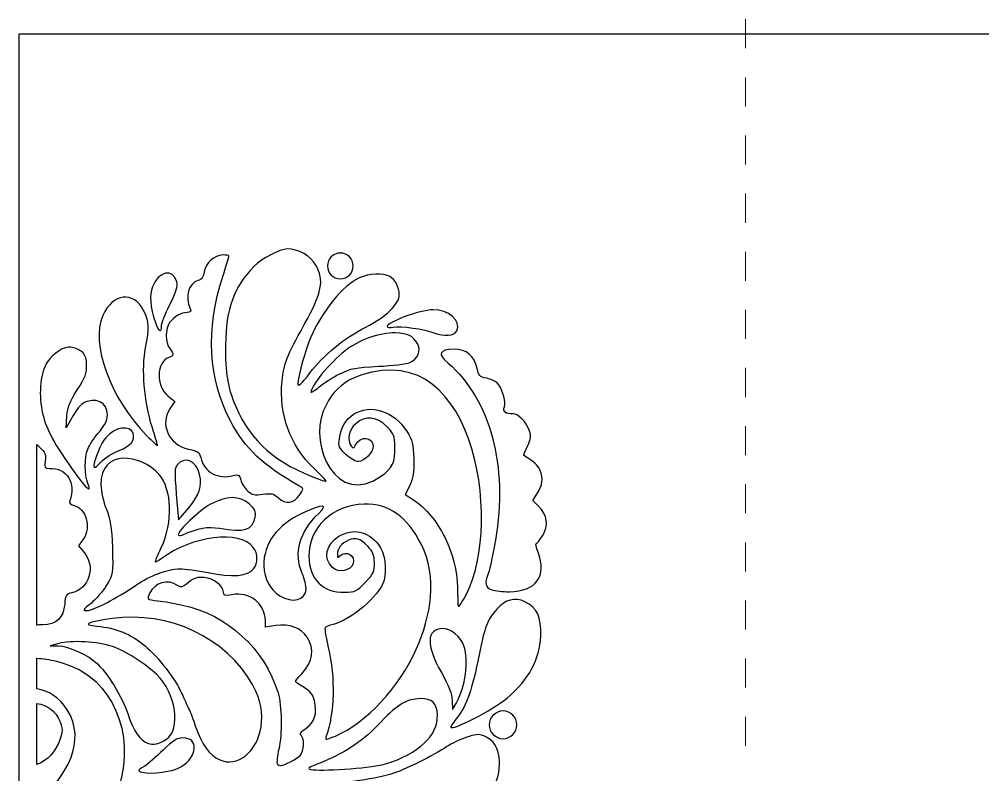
# Model space of a CAD drawing. Header units: millimetres. Extents: x -100 to 100, y -94 to 90.
# Drawn here: x -99.7 to -33.4, y -44.3 to 7.7 of the extents above; entities that cross this region are included whole.
import ezdxf

# ---------------------------------------------------------------- set-up
doc = ezdxf.new("R2010")
doc.units = ezdxf.units.MM
doc.header["$MEASUREMENT"] = 0
doc.layers.add('Layer 1', color=7, linetype='Continuous')

msp = doc.modelspace()

# ---------------------------------------------------------------- linework, layer by layer
at = {"layer": 'Layer 1', "color": 250, "lineweight": 9}
for points in [[(-49.7366, 7.6959), (-49.7366, 7.6959), (-49.7366, 5.6959), (-49.7366, 5.6959)], [(-49.7366, 3.6959), (-49.7366, 3.6959), (-49.7366, 1.6959), (-49.7366, 1.6959)], [(-49.7366, -0.3041), (-49.7366, -0.3041), (-49.7366, -2.3041), (-49.7366, -2.3041)], [(-49.7366, -4.3041), (-49.7366, -4.3041), (-49.7366, -6.3041), (-49.7366, -6.3041)], [(-49.7366, -8.3041), (-49.7366, -8.3041), (-49.7366, -10.3041), (-49.7366, -10.3041)], [(-49.7366, -12.3041), (-49.7366, -12.3041), (-49.7366, -14.3041), (-49.7366, -14.3041)], [(-49.7366, -16.3041), (-49.7366, -16.3041), (-49.7366, -18.3041), (-49.7366, -18.3041)], [(-49.7366, -20.3041), (-49.7366, -20.3041), (-49.7366, -22.3041), (-49.7366, -22.3041)], [(-49.7366, -24.3041), (-49.7366, -24.3041), (-49.7366, -26.3041), (-49.7366, -26.3041)], [(-49.7366, -28.3041), (-49.7366, -28.3041), (-49.7366, -30.3041), (-49.7366, -30.3041)], [(-49.7366, -32.3041), (-49.7366, -32.3041), (-49.7366, -34.3041), (-49.7366, -34.3041)], [(-49.7366, -36.3041), (-49.7366, -36.3041), (-49.7366, -38.3041), (-49.7366, -38.3041)], [(-49.7366, -40.3041), (-49.7366, -40.3041), (-49.7366, -42.3041), (-49.7366, -42.3041)]]:
    msp.add_open_spline(points, degree=3, dxfattribs=at)
at = {"layer": 'Layer 1', "color": 242}
for points, knots in [([(100.2634, 6.6959), (100.2634, 6.6959), (99.0545, 6.6959), (99.0545, 6.6959), (99.0545, 6.6959), (99.0545, 6.6959), (50.2634, 6.6959), (50.2634, 6.6959), (50.2634, 6.6959), (50.2634, 6.6959), (-49.7366, 6.6959), (-49.7366, 6.6959), (-49.7366, 6.6959), (-49.7366, 6.6959), (-98.5277, 6.6959), (-98.5277, 6.6959), (-98.5277, 6.6959), (-98.5277, 6.6959), (-99.7366, 6.6959), (-99.7366, 6.6959), (-99.7366, 6.6959), (-99.7366, 6.6959), (-99.7366, -21.5018), (-99.7366, -21.5018), (-99.7366, -21.5018), (-99.7366, -21.5018), (-99.7366, -22.8406), (-99.7366, -22.8406), (-99.7366, -22.8406), (-99.7366, -22.8406), (-99.7366, -25.6947), (-99.7366, -25.6947), (-99.7366, -25.6947), (-99.7366, -25.6947), (-99.7366, -30.6564), (-99.7366, -30.6564), (-99.7366, -30.6564), (-99.7366, -30.6564), (-99.7366, -32.6551), (-99.7366, -32.6551), (-99.7366, -32.6551), (-99.7366, -32.6551), (-99.7366, -35.5312), (-99.7366, -35.5312), (-99.7366, -35.5312), (-99.7366, -35.5312), (-99.7366, -36.3954), (-99.7366, -36.3954), (-99.7366, -36.3954), (-99.7366, -36.3954), (-99.7366, -38.5142), (-99.7366, -38.5142), (-99.7366, -38.5142), (-99.7366, -38.5142), (-99.7366, -41.5471), (-99.7366, -41.5471), (-99.7366, -41.5471), (-99.7366, -41.5471), (-99.7366, -43.8346), (-99.7366, -43.8346), (-99.7366, -43.8346), (-99.7366, -43.8346), (-99.7366, -44.8447), (-99.7366, -44.8447), (-99.7366, -44.8447), (-99.7366, -44.8447), (-99.7366, -45.9458), (-99.7366, -45.9458), (-99.7366, -45.9458), (-99.7366, -45.9458), (-99.7366, -47.1508), (-99.7366, -47.1508), (-99.7366, -47.1508), (-99.7366, -47.1508), (-99.7366, -50.6702), (-99.7366, -50.6702), (-99.7366, -50.6702), (-99.7366, -50.6702), (-99.7366, -52.1917), (-99.7366, -52.1917), (-99.7366, -52.1917), (-99.7366, -52.1917), (-99.7366, -55.7224), (-99.7366, -55.7224), (-99.7366, -55.7224), (-99.7366, -55.7224), (-99.7366, -57.2372), (-99.7366, -57.2372), (-99.7366, -57.2372), (-99.7366, -57.2372), (-99.7366, -59.9003), (-99.7366, -59.9003), (-99.7366, -59.9003), (-99.7366, -59.9003), (-99.7366, -60.6998), (-99.7366, -60.6998), (-99.7366, -60.6998), (-99.7366, -60.6998), (-99.7366, -62.3434), (-99.7366, -62.3434), (-99.7366, -62.3434), (-99.7366, -62.3434), (-99.7366, -63.7394), (-99.7366, -63.7394), (-99.7366, -63.7394), (-99.7366, -63.7394), (-99.7366, -70.8785), (-99.7366, -70.8785), (-99.7366, -70.8785), (-99.7366, -70.8785), (-99.7366, -71.8763), (-99.7366, -71.8763), (-99.7366, -71.8763), (-99.7366, -71.8763), (-99.7366, -74.3401), (-99.7366, -74.3401), (-99.7366, -74.3401), (-99.7366, -74.3401), (-99.7366, -75.3707), (-99.7366, -75.3707), (-99.7366, -75.3707), (-99.7366, -75.3707), (-99.7366, -78.9444), (-99.7366, -78.9444), (-99.7366, -78.9444), (-99.7366, -78.9444), (-99.7366, -93.3041), (-99.7366, -93.3041), (-99.7366, -93.3041), (-99.7366, -93.3041), (-98.5277, -93.3041), (-98.5277, -93.3041), (-98.5277, -93.3041), (-98.5277, -93.3041), (-49.7366, -93.3041), (-49.7366, -93.3041), (-49.7366, -93.3041), (-49.7366, -93.3041), (50.2634, -93.3041), (50.2634, -93.3041), (50.2634, -93.3041), (50.2634, -93.3041), (99.0545, -93.3041), (99.0545, -93.3041), (99.0545, -93.3041), (99.0545, -93.3041), (100.2634, -93.3041), (100.2634, -93.3041), (100.2634, -93.3041), (100.2634, -93.3041), (100.2634, -79.3506), (100.2634, -79.3506), (100.2634, -79.3506), (100.2634, -79.3506), (100.2634, -75.7918), (100.2634, -75.7918), (100.2634, -75.7918), (100.2634, -75.7918), (100.2634, -73.9035), (100.2634, -73.9035), (100.2634, -73.9035), (100.2634, -73.9035), (100.2634, -72.4429), (100.2634, -72.4429), (100.2634, -72.4429), (100.2634, -72.4429), (100.2634, -70.8908), (100.2634, -70.8908), (100.2634, -70.8908), (100.2634, -70.8908), (100.2634, -63.8739), (100.2634, -63.8739), (100.2634, -63.8739), (100.2634, -63.8739), (100.2634, -62.2462), (100.2634, -62.2462), (100.2634, -62.2462), (100.2634, -62.2462), (100.2634, -60.3758), (100.2634, -60.3758), (100.2634, -60.3758), (100.2634, -60.3758), (100.2634, -59.4878), (100.2634, -59.4878), (100.2634, -59.4878), (100.2634, -59.4878), (100.2634, -57.9819), (100.2634, -57.9819), (100.2634, -57.9819), (100.2634, -57.9819), (100.2634, -56.3846), (100.2634, -56.3846), (100.2634, -56.3846), (100.2634, -56.3846), (100.2634, -52.4092), (100.2634, -52.4092), (100.2634, -52.4092), (100.2634, -52.4092), (100.2634, -50.5517), (100.2634, -50.5517), (100.2634, -50.5517), (100.2634, -50.5517), (100.2634, -46.7197), (100.2634, -46.7197), (100.2634, -46.7197), (100.2634, -46.7197), (100.2634, -45.2664), (100.2634, -45.2664), (100.2634, -45.2664), (100.2634, -45.2664), (100.2634, -44.8347), (100.2634, -44.8347), (100.2634, -44.8347), (100.2634, -44.8347), (100.2634, -43.7599), (100.2634, -43.7599), (100.2634, -43.7599), (100.2634, -43.7599), (100.2634, -41.4661), (100.2634, -41.4661), (100.2634, -41.4661), (100.2634, -41.4661), (100.2634, -40.0508), (100.2634, -40.0508), (100.2634, -40.0508), (100.2634, -40.0508), (100.2634, -39.4071), (100.2634, -39.4071), (100.2634, -39.4071), (100.2634, -39.4071), (100.2634, -38.3669), (100.2634, -38.3669), (100.2634, -38.3669), (100.2634, -38.3669), (100.2634, -36.3029), (100.2634, -36.3029), (100.2634, -36.3029), (100.2634, -36.3029), (100.2634, -35.304), (100.2634, -35.304), (100.2634, -35.304), (100.2634, -35.304), (100.2634, -31.3722), (100.2634, -31.3722), (100.2634, -31.3722), (100.2634, -31.3722), (100.2634, -24.2045), (100.2634, -24.2045), (100.2634, -24.2045), (100.2634, -24.2045), (100.2634, -21.3431), (100.2634, -21.3431), (100.2634, -21.3431), (100.2634, -21.3431), (100.2634, 6.6959), (100.2634, 6.6959)], [0, 0, 0, 0, 0.0153846, 0.0153846, 0.0153846, 0.0153846, 0.0307692, 0.0307692, 0.0307692, 0.0307692, 0.0461538, 0.0461538, 0.0461538, 0.0461538, 0.0615385, 0.0615385, 0.0615385, 0.0615385, 0.0769231, 0.0769231, 0.0769231, 0.0769231, 0.0923077, 0.0923077, 0.0923077, 0.0923077, 0.1076923, 0.1076923, 0.1076923, 0.1076923, 0.1230769, 0.1230769, 0.1230769, 0.1230769, 0.1384615, 0.1384615, 0.1384615, 0.1384615, 0.1538462, 0.1538462, 0.1538462, 0.1538462, 0.1692308, 0.1692308, 0.1692308, 0.1692308, 0.1846154, 0.1846154, 0.1846154, 0.1846154, 0.2, 0.2, 0.2, 0.2, 0.2153846, 0.2153846, 0.2153846, 0.2153846, 0.2307692, 0.2307692, 0.2307692, 0.2307692, 0.2461538, 0.2461538, 0.2461538, 0.2461538, 0.2615385, 0.2615385, 0.2615385, 0.2615385, 0.2769231, 0.2769231, 0.2769231, 0.2769231, 0.2923077, 0.2923077, 0.2923077, 0.2923077, 0.3076923, 0.3076923, 0.3076923, 0.3076923, 0.3230769, 0.3230769, 0.3230769, 0.3230769, 0.3384615, 0.3384615, 0.3384615, 0.3384615, 0.3538462, 0.3538462, 0.3538462, 0.3538462, 0.3692308, 0.3692308, 0.3692308, 0.3692308, 0.3846154, 0.3846154, 0.3846154, 0.3846154, 0.4, 0.4, 0.4, 0.4, 0.4153846, 0.4153846, 0.4153846, 0.4153846, 0.4307692, 0.4307692, 0.4307692, 0.4307692, 0.4461538, 0.4461538, 0.4461538, 0.4461538, 0.4615385, 0.4615385, 0.4615385, 0.4615385, 0.4769231, 0.4769231, 0.4769231, 0.4769231, 0.4923077, 0.4923077, 0.4923077, 0.4923077, 0.5076923, 0.5076923, 0.5076923, 0.5076923, 0.5230769, 0.5230769, 0.5230769, 0.5230769, 0.5384615, 0.5384615, 0.5384615, 0.5384615, 0.5538462, 0.5538462, 0.5538462, 0.5538462, 0.5692308, 0.5692308, 0.5692308, 0.5692308, 0.5846154, 0.5846154, 0.5846154, 0.5846154, 0.6, 0.6, 0.6, 0.6, 0.6153846, 0.6153846, 0.6153846, 0.6153846, 0.6307692, 0.6307692, 0.6307692, 0.6307692, 0.6461538, 0.6461538, 0.6461538, 0.6461538, 0.6615385, 0.6615385, 0.6615385, 0.6615385, 0.6769231, 0.6769231, 0.6769231, 0.6769231, 0.6923077, 0.6923077, 0.6923077, 0.6923077, 0.7076923, 0.7076923, 0.7076923, 0.7076923, 0.7230769, 0.7230769, 0.7230769, 0.7230769, 0.7384615, 0.7384615, 0.7384615, 0.7384615, 0.7538462, 0.7538462, 0.7538462, 0.7538462, 0.7692308, 0.7692308, 0.7692308, 0.7692308, 0.7846154, 0.7846154, 0.7846154, 0.7846154, 0.8, 0.8, 0.8, 0.8, 0.8153846, 0.8153846, 0.8153846, 0.8153846, 0.8307692, 0.8307692, 0.8307692, 0.8307692, 0.8461538, 0.8461538, 0.8461538, 0.8461538, 0.8615385, 0.8615385, 0.8615385, 0.8615385, 0.8769231, 0.8769231, 0.8769231, 0.8769231, 0.8923077, 0.8923077, 0.8923077, 0.8923077, 0.9076923, 0.9076923, 0.9076923, 0.9076923, 0.9230769, 0.9230769, 0.9230769, 0.9230769, 0.9384615, 0.9384615, 0.9384615, 0.9384615, 0.9538462, 0.9538462, 0.9538462, 0.9538462, 0.9692308, 0.9692308, 0.9692308, 0.9692308, 1, 1, 1, 1]), ([(-81.9006, -25.2501), (-82.2225, -24.9466), (-82.3752, -24.9099), (-82.9633, -24.9931), (-82.9633, -24.9931), (-83.5345, -25.0742), (-83.7109, -25.0358), (-84.0181, -24.7625), (-84.0181, -24.7625), (-84.2211, -24.5829), (-84.4343, -24.2441), (-84.4932, -24.0094), (-84.4932, -24.0094), (-84.5875, -23.6333), (-84.6456, -23.5974), (-84.9951, -23.7015), (-84.9951, -23.7015), (-86.0337, -24.0112), (-87.0127, -23.4739), (-87.2445, -22.4667), (-87.2445, -22.4667), (-87.3282, -22.0997), (-87.4461, -22.0187), (-88.0817, -21.8861), (-88.0817, -21.8861), (-89.4555, -21.5972), (-90.0999, -20.1535), (-89.3423, -19.0637), (-89.3423, -19.0637), (-89.3423, -19.0637), (-89.0209, -18.6032), (-89.0209, -18.6032), (-89.0209, -18.6032), (-89.0209, -18.6032), (-89.5055, -18.2206), (-89.5055, -18.2206), (-89.5055, -18.2206), (-90.3456, -17.5554), (-90.3022, -15.8832), (-89.4381, -15.5813), (-89.4381, -15.5813), (-89.0828, -15.4572), (-89.0723, -15.3483), (-89.375, -14.9724), (-89.375, -14.9724), (-89.6869, -14.5831), (-89.6964, -13.5696), (-89.3898, -13.1693), (-89.3898, -13.1693), (-89.082, -12.766), (-88.602, -12.4943), (-88.1753, -12.482), (-88.1753, -12.482), (-87.9231, -12.475), (-87.8768, -12.4149), (-87.9674, -12.2148), (-87.9674, -12.2148), (-88.3405, -11.3949), (-88.0838, -10.4668), (-87.4337, -10.2842), (-87.4337, -10.2842), (-87.1767, -10.2116), (-87.0588, -10.0454), (-87.0009, -9.6786), (-87.0009, -9.6786), (-86.9046, -9.0707), (-86.325, -8.5452), (-85.734, -8.5274), (-85.734, -8.5274), (-85.4998, -8.521), (-85.3059, -8.555), (-85.3042, -8.6021), (-85.3042, -8.6021), (-85.3029, -8.6495), (-85.491, -9.2766), (-85.7226, -9.9966), (-85.7226, -9.9966), (-86.9071, -13.6819), (-86.7282, -17.0837), (-85.1993, -19.9495), (-85.1993, -19.9495), (-84.1739, -21.8717), (-83.0069, -22.9712), (-80.4202, -24.4537), (-80.4202, -24.4537), (-80.1495, -24.6098), (-80.1501, -24.6305), (-80.4399, -25.0521), (-80.4399, -25.0521), (-80.8406, -25.6331), (-81.4122, -25.7115), (-81.9006, -25.2501)], [0, 0, 0, 0, 0.0416667, 0.0416667, 0.0416667, 0.0416667, 0.0833333, 0.0833333, 0.0833333, 0.0833333, 0.125, 0.125, 0.125, 0.125, 0.1666667, 0.1666667, 0.1666667, 0.1666667, 0.2083333, 0.2083333, 0.2083333, 0.2083333, 0.25, 0.25, 0.25, 0.25, 0.2916667, 0.2916667, 0.2916667, 0.2916667, 0.3333333, 0.3333333, 0.3333333, 0.3333333, 0.375, 0.375, 0.375, 0.375, 0.4166667, 0.4166667, 0.4166667, 0.4166667, 0.4583333, 0.4583333, 0.4583333, 0.4583333, 0.5, 0.5, 0.5, 0.5, 0.5416667, 0.5416667, 0.5416667, 0.5416667, 0.5833333, 0.5833333, 0.5833333, 0.5833333, 0.625, 0.625, 0.625, 0.625, 0.6666667, 0.6666667, 0.6666667, 0.6666667, 0.7083333, 0.7083333, 0.7083333, 0.7083333, 0.75, 0.75, 0.75, 0.75, 0.7916667, 0.7916667, 0.7916667, 0.7916667, 0.8333333, 0.8333333, 0.8333333, 0.8333333, 0.875, 0.875, 0.875, 0.875, 0.9166667, 0.9166667, 0.9166667, 0.9166667, 1, 1, 1, 1]), ([(-79.0369, -23.9855), (-82.0778, -22.8781), (-83.7915, -21.3913), (-84.8298, -18.9581), (-84.8298, -18.9581), (-85.4044, -17.6099), (-85.565, -16.6563), (-85.5401, -14.7286), (-85.5401, -14.7286), (-85.508, -12.2141), (-84.9716, -10.739), (-83.5668, -9.3017), (-83.5668, -9.3017), (-83.0462, -8.7687), (-81.8056, -8.1188), (-81.2849, -8.1064), (-81.2849, -8.1064), (-80.5541, -8.0893), (-79.6635, -8.5949), (-79.3198, -9.2235), (-79.3198, -9.2235), (-78.7296, -10.3028), (-78.8834, -11.0812), (-80.1259, -13.3224), (-80.1259, -13.3224), (-81.3422, -15.5149), (-81.5329, -16.0019), (-81.6476, -17.2059), (-81.6476, -17.2059), (-81.8674, -19.516), (-81.1068, -21.6087), (-79.4772, -23.1821), (-79.4772, -23.1821), (-78.983, -23.659), (-78.597, -24.0655), (-78.6194, -24.0859), (-78.6194, -24.0859), (-78.6415, -24.1061), (-78.8296, -24.0617), (-79.0369, -23.9855)], [0, 0, 0, 0, 0.0909091, 0.0909091, 0.0909091, 0.0909091, 0.1818182, 0.1818182, 0.1818182, 0.1818182, 0.2727273, 0.2727273, 0.2727273, 0.2727273, 0.3636364, 0.3636364, 0.3636364, 0.3636364, 0.4545455, 0.4545455, 0.4545455, 0.4545455, 0.5454545, 0.5454545, 0.5454545, 0.5454545, 0.6363636, 0.6363636, 0.6363636, 0.6363636, 0.7272727, 0.7272727, 0.7272727, 0.7272727, 0.8181818, 0.8181818, 0.8181818, 0.8181818, 1, 1, 1, 1]), ([(-77.6351, -8.3942), (-77.1448, -8.3942), (-76.7473, -8.7911), (-76.7473, -9.2815), (-76.7473, -9.2815), (-76.7473, -9.7722), (-77.1448, -10.169), (-77.6351, -10.169), (-77.6351, -10.169), (-78.1249, -10.169), (-78.5229, -9.7722), (-78.5229, -9.2815), (-78.5229, -9.2815), (-78.5229, -8.7911), (-78.1249, -8.3942), (-77.6351, -8.3942)], [0, 0, 0, 0, 0.2, 0.2, 0.2, 0.2, 0.4, 0.4, 0.4, 0.4, 0.6, 0.6, 0.6, 0.6, 1, 1, 1, 1]), ([(-90.368, -13.1801), (-90.7244, -12.0728), (-90.7891, -11.2863), (-90.5724, -10.7205), (-90.5724, -10.7205), (-90.1538, -9.6339), (-89.1565, -9.4291), (-88.8908, -10.375), (-88.8908, -10.375), (-88.8037, -10.6843), (-88.9126, -11.0414), (-89.3666, -11.9405), (-89.3666, -11.9405), (-89.6905, -12.5816), (-89.9514, -13.2463), (-89.9469, -13.4167), (-89.9469, -13.4167), (-89.932, -13.9173), (-90.1742, -13.781), (-90.368, -13.1801)], [0, 0, 0, 0, 0.1666667, 0.1666667, 0.1666667, 0.1666667, 0.3333333, 0.3333333, 0.3333333, 0.3333333, 0.5, 0.5, 0.5, 0.5, 0.6666667, 0.6666667, 0.6666667, 0.6666667, 1, 1, 1, 1]), ([(-80.5688, -17.3806), (-80.5711, -16.9773), (-80.0124, -14.9765), (-79.6921, -14.237), (-79.6921, -14.237), (-78.8924, -12.3956), (-77.4304, -10.5946), (-76.3313, -10.0987), (-76.3313, -10.0987), (-75.6873, -9.8072), (-74.656, -9.7628), (-74.2382, -10.0071), (-74.2382, -10.0071), (-73.8676, -10.2241), (-73.5912, -10.7427), (-73.5763, -11.2476), (-73.5763, -11.2476), (-73.5578, -11.8807), (-74.513, -12.81), (-75.8809, -13.4901), (-75.8809, -13.4901), (-77.3185, -14.2048), (-78.8481, -15.4572), (-79.7278, -16.6402), (-79.7278, -16.6402), (-80.3045, -17.4147), (-80.5669, -17.6467), (-80.5688, -17.3806)], [0, 0, 0, 0, 0.125, 0.125, 0.125, 0.125, 0.25, 0.25, 0.25, 0.25, 0.375, 0.375, 0.375, 0.375, 0.5, 0.5, 0.5, 0.5, 0.625, 0.625, 0.625, 0.625, 0.75, 0.75, 0.75, 0.75, 1, 1, 1, 1]), ([(-90.9482, -20.9644), (-93.4619, -18.4186), (-94.8559, -14.6282), (-93.9878, -12.6972), (-93.9878, -12.6972), (-93.2977, -11.1607), (-91.8814, -10.9802), (-91.1743, -12.339), (-91.1743, -12.339), (-90.7891, -13.0796), (-90.7638, -13.567), (-91.0406, -14.908), (-91.0406, -14.908), (-91.3285, -16.3092), (-91.1394, -18.6213), (-90.5941, -20.3561), (-90.5941, -20.3561), (-90.3698, -21.069), (-90.2052, -21.6525), (-90.2273, -21.6536), (-90.2273, -21.6536), (-90.249, -21.6536), (-90.5741, -21.3443), (-90.9482, -20.9644)], [0, 0, 0, 0, 0.1428571, 0.1428571, 0.1428571, 0.1428571, 0.2857143, 0.2857143, 0.2857143, 0.2857143, 0.4285714, 0.4285714, 0.4285714, 0.4285714, 0.5714286, 0.5714286, 0.5714286, 0.5714286, 0.7142857, 0.7142857, 0.7142857, 0.7142857, 1, 1, 1, 1]), ([(-71.1903, -13.8776), (-71.8266, -13.6212), (-73.506, -13.3955), (-73.9975, -13.4997), (-73.9975, -13.4997), (-74.2218, -13.5479), (-74.4071, -13.526), (-74.4094, -13.4519), (-74.4094, -13.4519), (-74.4188, -13.1452), (-72.1834, -12.322), (-71.269, -12.296), (-71.269, -12.296), (-70.1776, -12.2644), (-69.2797, -13.0598), (-69.6257, -13.7524), (-69.6257, -13.7524), (-69.7988, -14.1), (-70.4972, -14.1557), (-71.1903, -13.8776)], [0, 0, 0, 0, 0.1666667, 0.1666667, 0.1666667, 0.1666667, 0.3333333, 0.3333333, 0.3333333, 0.3333333, 0.5, 0.5, 0.5, 0.5, 0.6666667, 0.6666667, 0.6666667, 0.6666667, 1, 1, 1, 1]), ([(-69.539, -32.6005), (-69.5475, -32.5391), (-69.5591, -32.0179), (-69.567, -31.4434), (-69.567, -31.4434), (-69.5982, -29.0601), (-70.877, -26.5087), (-72.6023, -25.3849), (-72.6023, -25.3849), (-72.6023, -25.3849), (-73.1705, -25.0151), (-73.1705, -25.0151), (-73.1705, -25.0151), (-73.1705, -25.0151), (-72.8607, -24.388), (-72.8607, -24.388), (-72.8607, -24.388), (-72.6166, -23.8946), (-72.5575, -23.5058), (-72.5819, -22.5666), (-72.5819, -22.5666), (-72.61, -21.5213), (-72.6684, -21.2838), (-73.0592, -20.6634), (-73.0592, -20.6634), (-73.9351, -19.2651), (-75.584, -18.7361), (-76.7244, -19.4872), (-76.7244, -19.4872), (-77.2807, -19.8536), (-77.5711, -20.3582), (-77.7014, -21.1857), (-77.7014, -21.1857), (-77.7804, -21.6869), (-77.7357, -21.7927), (-77.2506, -22.2511), (-77.2506, -22.2511), (-76.955, -22.5301), (-76.5685, -22.7554), (-76.3916, -22.7506), (-76.3916, -22.7506), (-75.9931, -22.7395), (-75.3567, -22.0857), (-75.3678, -21.7001), (-75.3678, -21.7001), (-75.3875, -21.0275), (-76.2628, -20.9488), (-76.5821, -21.5907), (-76.5821, -21.5907), (-76.7077, -21.8422), (-76.7653, -21.864), (-76.8758, -21.701), (-76.8758, -21.701), (-77.1846, -21.2428), (-77.0565, -20.5649), (-76.578, -20.1387), (-76.578, -20.1387), (-75.9248, -19.557), (-75.1001, -19.6431), (-74.3983, -20.3668), (-74.3983, -20.3668), (-73.9529, -20.825), (-73.8956, -20.9766), (-73.8786, -21.7423), (-73.8786, -21.7423), (-73.8547, -22.7941), (-74.0438, -23.1852), (-74.8595, -23.7681), (-74.8595, -23.7681), (-77.8423, -25.8977), (-79.8164, -21.6685), (-78.8059, -19.2822), (-78.8059, -19.2822), (-78.3674, -18.2466), (-77.8986, -17.6863), (-76.9939, -17.1141), (-76.9939, -17.1141), (-68.4934, -13.289), (-66.3305, -26.8782), (-68.9817, -31.9056), (-68.9817, -31.9056), (-69.3919, -32.685), (-69.5103, -32.8318), (-69.539, -32.6005)], [0, 0, 0, 0, 0.0454545, 0.0454545, 0.0454545, 0.0454545, 0.0909091, 0.0909091, 0.0909091, 0.0909091, 0.1363636, 0.1363636, 0.1363636, 0.1363636, 0.1818182, 0.1818182, 0.1818182, 0.1818182, 0.2272727, 0.2272727, 0.2272727, 0.2272727, 0.2727273, 0.2727273, 0.2727273, 0.2727273, 0.3181818, 0.3181818, 0.3181818, 0.3181818, 0.3636364, 0.3636364, 0.3636364, 0.3636364, 0.4090909, 0.4090909, 0.4090909, 0.4090909, 0.4545455, 0.4545455, 0.4545455, 0.4545455, 0.5, 0.5, 0.5, 0.5, 0.5454545, 0.5454545, 0.5454545, 0.5454545, 0.5909091, 0.5909091, 0.5909091, 0.5909091, 0.6363636, 0.6363636, 0.6363636, 0.6363636, 0.6818182, 0.6818182, 0.6818182, 0.6818182, 0.7272727, 0.7272727, 0.7272727, 0.7272727, 0.7727273, 0.7727273, 0.7727273, 0.7727273, 0.8181818, 0.8181818, 0.8181818, 0.8181818, 0.8636364, 0.8636364, 0.8636364, 0.8636364, 0.9090909, 0.9090909, 0.9090909, 0.9090909, 1, 1, 1, 1]), ([(-79.6574, -17.9584), (-79.6672, -17.5442), (-78.3438, -15.9413), (-77.3095, -15.115), (-77.3095, -15.115), (-76.3903, -14.3805), (-74.913, -13.8577), (-73.8573, -13.8934), (-73.8573, -13.8934), (-72.9317, -13.9244), (-72.6548, -14.0634), (-72.3065, -14.673), (-72.3065, -14.673), (-72.0592, -15.1026), (-72.3098, -15.6867), (-72.8412, -15.925), (-72.8412, -15.925), (-73.0616, -16.0239), (-74.0409, -16.1432), (-75.0173, -16.1898), (-75.0173, -16.1898), (-76.5992, -16.2656), (-76.8898, -16.3224), (-77.677, -16.7122), (-77.677, -16.7122), (-78.163, -16.9525), (-78.8071, -17.3584), (-79.1076, -17.6138), (-79.1076, -17.6138), (-79.4089, -17.8692), (-79.6565, -18.0244), (-79.6574, -17.9584)], [0, 0, 0, 0, 0.1111111, 0.1111111, 0.1111111, 0.1111111, 0.2222222, 0.2222222, 0.2222222, 0.2222222, 0.3333333, 0.3333333, 0.3333333, 0.3333333, 0.4444444, 0.4444444, 0.4444444, 0.4444444, 0.5555556, 0.5555556, 0.5555556, 0.5555556, 0.6666667, 0.6666667, 0.6666667, 0.6666667, 0.7777778, 0.7777778, 0.7777778, 0.7777778, 1, 1, 1, 1]), ([(-96.1343, -23.2049), (-97.5005, -21.2692), (-97.9282, -20.4311), (-98.1757, -19.1998), (-98.1757, -19.1998), (-98.4162, -18.0027), (-98.256, -16.559), (-97.8091, -15.895), (-97.8091, -15.895), (-97.3876, -15.2692), (-96.6143, -14.7874), (-96.1824, -14.8801), (-96.1824, -14.8801), (-95.3664, -15.0558), (-95.1205, -15.3285), (-95.0989, -16.0802), (-95.0989, -16.0802), (-95.0819, -16.6735), (-95.1825, -16.9446), (-95.7433, -17.8096), (-95.7433, -17.8096), (-96.2759, -18.6309), (-96.4163, -18.991), (-96.4522, -19.6242), (-96.4522, -19.6242), (-96.4522, -19.6242), (-96.4982, -20.4138), (-96.4982, -20.4138), (-96.4982, -20.4138), (-96.4982, -20.4138), (-96.0209, -19.5832), (-96.0209, -19.5832), (-96.0209, -19.5832), (-95.6662, -18.9651), (-95.422, -18.714), (-95.0605, -18.6007), (-95.0605, -18.6007), (-94.1608, -18.3153), (-93.4915, -18.9293), (-93.701, -19.8483), (-93.701, -19.8483), (-93.743, -20.0341), (-94.0147, -20.4621), (-94.3052, -20.7994), (-94.3052, -20.7994), (-94.5946, -21.1362), (-94.9182, -21.6308), (-95.0239, -21.8977), (-95.0239, -21.8977), (-95.2476, -22.4624), (-95.2448, -23.6979), (-95.0177, -24.2461), (-95.0177, -24.2461), (-94.6987, -25.0168), (-95.153, -24.5933), (-96.1343, -23.2049)], [0, 0, 0, 0, 0.0666667, 0.0666667, 0.0666667, 0.0666667, 0.1333333, 0.1333333, 0.1333333, 0.1333333, 0.2, 0.2, 0.2, 0.2, 0.2666667, 0.2666667, 0.2666667, 0.2666667, 0.3333333, 0.3333333, 0.3333333, 0.3333333, 0.4, 0.4, 0.4, 0.4, 0.4666667, 0.4666667, 0.4666667, 0.4666667, 0.5333333, 0.5333333, 0.5333333, 0.5333333, 0.6, 0.6, 0.6, 0.6, 0.6666667, 0.6666667, 0.6666667, 0.6666667, 0.7333333, 0.7333333, 0.7333333, 0.7333333, 0.8, 0.8, 0.8, 0.8, 0.8666667, 0.8666667, 0.8666667, 0.8666667, 1, 1, 1, 1]), ([(-67.2043, -31.5754), (-67.6732, -31.4189), (-67.7279, -31.1458), (-67.4417, -30.3924), (-67.4417, -30.3924), (-67.3354, -30.112), (-67.1166, -29.1053), (-66.9555, -28.1569), (-66.9555, -28.1569), (-66.0859, -23.0319), (-67.2945, -18.5124), (-70.2167, -15.9668), (-70.2167, -15.9668), (-70.957, -15.3204), (-70.8387, -15.0478), (-69.8036, -15.0177), (-69.8036, -15.0177), (-68.9847, -14.9934), (-68.3776, -15.4973), (-68.2168, -16.332), (-68.2168, -16.332), (-68.1225, -16.8199), (-68.0411, -16.9074), (-67.5839, -17.0093), (-67.5839, -17.0093), (-67.2954, -17.0737), (-66.9681, -17.21), (-66.8564, -17.3118), (-66.8564, -17.3118), (-66.5194, -17.6217), (-66.2133, -18.6045), (-66.3419, -18.9705), (-66.3419, -18.9705), (-66.4626, -19.3196), (-66.2727, -19.4731), (-65.7365, -19.457), (-65.7365, -19.457), (-65.3932, -19.4465), (-64.8592, -19.9964), (-64.6324, -20.5905), (-64.6324, -20.5905), (-64.4789, -20.9932), (-64.4977, -21.1594), (-64.7538, -21.6886), (-64.7538, -21.6886), (-64.9213, -22.0317), (-65.0364, -22.3236), (-65.0115, -22.3378), (-65.0115, -22.3378), (-64.2809, -22.7605), (-64.0695, -22.9501), (-63.8884, -23.351), (-63.8884, -23.351), (-63.6407, -23.8989), (-63.7044, -24.3656), (-64.1111, -24.9853), (-64.1111, -24.9853), (-64.1111, -24.9853), (-64.392, -25.4146), (-64.392, -25.4146), (-64.392, -25.4146), (-64.392, -25.4146), (-63.9833, -25.817), (-63.9833, -25.817), (-63.9833, -25.817), (-63.3865, -26.4056), (-63.2819, -27.1729), (-63.7072, -27.8379), (-63.7072, -27.8379), (-63.8942, -28.1302), (-64.0952, -28.3717), (-64.153, -28.3735), (-64.153, -28.3735), (-64.2115, -28.3755), (-64.1524, -28.6519), (-64.023, -28.9876), (-64.023, -28.9876), (-63.3892, -30.6326), (-64.1505, -31.677), (-66.0012, -31.7025), (-66.0012, -31.7025), (-66.4349, -31.7087), (-66.9767, -31.6513), (-67.2043, -31.5754)], [0, 0, 0, 0, 0.0454545, 0.0454545, 0.0454545, 0.0454545, 0.0909091, 0.0909091, 0.0909091, 0.0909091, 0.1363636, 0.1363636, 0.1363636, 0.1363636, 0.1818182, 0.1818182, 0.1818182, 0.1818182, 0.2272727, 0.2272727, 0.2272727, 0.2272727, 0.2727273, 0.2727273, 0.2727273, 0.2727273, 0.3181818, 0.3181818, 0.3181818, 0.3181818, 0.3636364, 0.3636364, 0.3636364, 0.3636364, 0.4090909, 0.4090909, 0.4090909, 0.4090909, 0.4545455, 0.4545455, 0.4545455, 0.4545455, 0.5, 0.5, 0.5, 0.5, 0.5454545, 0.5454545, 0.5454545, 0.5454545, 0.5909091, 0.5909091, 0.5909091, 0.5909091, 0.6363636, 0.6363636, 0.6363636, 0.6363636, 0.6818182, 0.6818182, 0.6818182, 0.6818182, 0.7272727, 0.7272727, 0.7272727, 0.7272727, 0.7727273, 0.7727273, 0.7727273, 0.7727273, 0.8181818, 0.8181818, 0.8181818, 0.8181818, 0.8636364, 0.8636364, 0.8636364, 0.8636364, 0.9090909, 0.9090909, 0.9090909, 0.9090909, 1, 1, 1, 1]), ([(-94.5974, -23.0149), (-94.6029, -22.663), (-94.0967, -21.4688), (-93.7891, -21.108), (-93.7891, -21.108), (-93.1559, -20.3668), (-92.1136, -20.1957), (-91.9022, -20.7996), (-91.9022, -20.7996), (-91.7351, -21.2799), (-92.0615, -21.6798), (-92.8683, -21.9848), (-92.8683, -21.9848), (-93.289, -22.1436), (-93.8481, -22.5008), (-94.1123, -22.7783), (-94.1123, -22.7783), (-94.4908, -23.1746), (-94.5944, -23.226), (-94.5974, -23.0149)], [0, 0, 0, 0, 0.1666667, 0.1666667, 0.1666667, 0.1666667, 0.3333333, 0.3333333, 0.3333333, 0.3333333, 0.5, 0.5, 0.5, 0.5, 0.6666667, 0.6666667, 0.6666667, 0.6666667, 1, 1, 1, 1]), ([(-98.5277, -21.5754), (-98.5277, -21.5754), (-98.5277, -34.0085), (-98.5277, -34.0085), (-98.5277, -34.0085), (-98.4331, -33.9932), (-98.3006, -33.9853), (-98.1206, -33.9803), (-98.1206, -33.9803), (-97.179, -33.9527), (-96.6879, -33.4931), (-96.61, -32.5649), (-96.61, -32.5649), (-96.5589, -31.9424), (-96.5088, -31.8638), (-96.1117, -31.7728), (-96.1117, -31.7728), (-94.9295, -31.4999), (-94.4643, -30.0005), (-95.2567, -29.0215), (-95.2567, -29.0215), (-95.2567, -29.0215), (-95.65, -28.5355), (-95.65, -28.5355), (-95.65, -28.5355), (-95.65, -28.5355), (-95.3284, -28.074), (-95.3284, -28.074), (-95.3284, -28.074), (-94.7601, -27.2564), (-95.1274, -25.9654), (-95.9875, -25.7584), (-95.9875, -25.7584), (-96.214, -25.7049), (-96.3072, -25.5978), (-96.2574, -25.4536), (-96.2574, -25.4536), (-95.8156, -24.1955), (-96.4519, -23.176), (-97.6586, -23.2108), (-97.6586, -23.2108), (-97.9786, -23.2198), (-98.0062, -23.1714), (-97.9435, -22.7033), (-97.9435, -22.7033), (-97.8852, -22.2628), (-97.9474, -22.116), (-98.3604, -21.7271), (-98.3604, -21.7271), (-98.4215, -21.6694), (-98.4765, -21.619), (-98.5277, -21.5754)], [0, 0, 0, 0, 0.0714286, 0.0714286, 0.0714286, 0.0714286, 0.1428571, 0.1428571, 0.1428571, 0.1428571, 0.2142857, 0.2142857, 0.2142857, 0.2142857, 0.2857143, 0.2857143, 0.2857143, 0.2857143, 0.3571429, 0.3571429, 0.3571429, 0.3571429, 0.4285714, 0.4285714, 0.4285714, 0.4285714, 0.5, 0.5, 0.5, 0.5, 0.5714286, 0.5714286, 0.5714286, 0.5714286, 0.6428571, 0.6428571, 0.6428571, 0.6428571, 0.7142857, 0.7142857, 0.7142857, 0.7142857, 0.7857143, 0.7857143, 0.7857143, 0.7857143, 0.8571429, 0.8571429, 0.8571429, 0.8571429, 1, 1, 1, 1]), ([(-94.7969, -32.5027), (-94.4564, -32.2256), (-93.9731, -31.6583), (-93.7228, -31.2429), (-93.7228, -31.2429), (-93.2722, -30.4954), (-93.2677, -30.4633), (-93.3289, -28.6916), (-93.3289, -28.6916), (-93.3792, -27.237), (-93.4575, -26.7326), (-93.7414, -26.0261), (-93.7414, -26.0261), (-93.9422, -25.5265), (-94.102, -24.8048), (-94.1148, -24.3411), (-94.1148, -24.3411), (-94.1862, -21.8703), (-91.3505, -22.196), (-90.1156, -23.6265), (-90.1156, -23.6265), (-89.2064, -24.6817), (-89.1373, -26.9193), (-89.9606, -28.6725), (-89.9606, -28.6725), (-90.191, -29.164), (-90.3783, -29.6065), (-90.377, -29.6551), (-90.377, -29.6551), (-90.3755, -29.7046), (-90.1936, -29.6091), (-89.9722, -29.4431), (-89.9722, -29.4431), (-87.8322, -27.8398), (-84.5388, -27.4291), (-83.629, -28.6519), (-83.629, -28.6519), (-83.2957, -29.0999), (-83.2897, -29.7063), (-83.6136, -30.1309), (-83.6136, -30.1309), (-83.9999, -30.6367), (-85.073, -30.7239), (-86.7325, -30.3835), (-86.7325, -30.3835), (-87.4765, -30.2318), (-88.3503, -30.1146), (-88.6743, -30.1239), (-88.6743, -30.1239), (-89.5641, -30.1495), (-90.7193, -30.583), (-91.726, -31.2675), (-91.726, -31.2675), (-93.0301, -32.1544), (-94.6223, -32.9827), (-95.0472, -32.9951), (-95.0472, -32.9951), (-95.3836, -33.0053), (-95.3617, -32.9621), (-94.7969, -32.5027)], [0, 0, 0, 0, 0.0625, 0.0625, 0.0625, 0.0625, 0.125, 0.125, 0.125, 0.125, 0.1875, 0.1875, 0.1875, 0.1875, 0.25, 0.25, 0.25, 0.25, 0.3125, 0.3125, 0.3125, 0.3125, 0.375, 0.375, 0.375, 0.375, 0.4375, 0.4375, 0.4375, 0.4375, 0.5, 0.5, 0.5, 0.5, 0.5625, 0.5625, 0.5625, 0.5625, 0.625, 0.625, 0.625, 0.625, 0.6875, 0.6875, 0.6875, 0.6875, 0.75, 0.75, 0.75, 0.75, 0.8125, 0.8125, 0.8125, 0.8125, 0.875, 0.875, 0.875, 0.875, 1, 1, 1, 1]), ([(-88.9258, -24.9915), (-89.0623, -23.4453), (-89.0516, -23.1927), (-88.8357, -22.9404), (-88.8357, -22.9404), (-88.3236, -22.3403), (-87.536, -22.6988), (-87.3228, -23.6283), (-87.3228, -23.6283), (-87.1359, -24.4397), (-87.3377, -25.0611), (-88.0719, -25.9295), (-88.0719, -25.9295), (-88.0719, -25.9295), (-88.77, -26.754), (-88.77, -26.754), (-88.77, -26.754), (-88.77, -26.754), (-88.9258, -24.9915), (-88.9258, -24.9915)], [0, 0, 0, 0, 0.1666667, 0.1666667, 0.1666667, 0.1666667, 0.3333333, 0.3333333, 0.3333333, 0.3333333, 0.5, 0.5, 0.5, 0.5, 0.6666667, 0.6666667, 0.6666667, 0.6666667, 1, 1, 1, 1]), ([(-88.7882, -27.7744), (-88.7967, -27.4794), (-87.3278, -26.0933), (-86.5743, -25.6844), (-86.5743, -25.6844), (-85.4699, -25.0852), (-84.5749, -25.0763), (-83.9165, -25.657), (-83.9165, -25.657), (-83.4929, -26.031), (-83.4332, -26.163), (-83.5028, -26.5792), (-83.5028, -26.5792), (-83.6473, -27.4484), (-84.2481, -27.6336), (-85.9535, -27.337), (-85.9535, -27.337), (-86.7664, -27.1958), (-87.3867, -27.3086), (-88.526, -27.8051), (-88.526, -27.8051), (-88.6677, -27.8671), (-88.7864, -27.8538), (-88.7882, -27.7744)], [0, 0, 0, 0, 0.1428571, 0.1428571, 0.1428571, 0.1428571, 0.2857143, 0.2857143, 0.2857143, 0.2857143, 0.4285714, 0.4285714, 0.4285714, 0.4285714, 0.5714286, 0.5714286, 0.5714286, 0.5714286, 0.7142857, 0.7142857, 0.7142857, 0.7142857, 1, 1, 1, 1]), ([(-81.8109, -31.978), (-82.4791, -31.5587), (-82.8739, -30.8103), (-82.9006, -29.9154), (-82.9006, -29.9154), (-82.9441, -28.4045), (-81.9742, -27.0872), (-80.2411, -26.3062), (-80.2411, -26.3062), (-78.7925, -25.6541), (-78.4464, -25.6544), (-79.1216, -26.3079), (-79.1216, -26.3079), (-80.4543, -27.5964), (-80.8511, -29.0359), (-80.2622, -30.4464), (-80.2622, -30.4464), (-80.1019, -30.8299), (-79.9792, -31.3125), (-79.9882, -31.5177), (-79.9882, -31.5177), (-80.0255, -32.2961), (-80.9371, -32.5262), (-81.8109, -31.978)], [0, 0, 0, 0, 0.1428571, 0.1428571, 0.1428571, 0.1428571, 0.2857143, 0.2857143, 0.2857143, 0.2857143, 0.4285714, 0.4285714, 0.4285714, 0.4285714, 0.5714286, 0.5714286, 0.5714286, 0.5714286, 0.7142857, 0.7142857, 0.7142857, 0.7142857, 1, 1, 1, 1]), ([(-78.6238, -41.7114), (-78.029, -40.0171), (-77.9681, -37.627), (-78.4667, -35.5464), (-78.4667, -35.5464), (-78.6283, -34.8742), (-78.7253, -34.2639), (-78.6832, -34.1902), (-78.6832, -34.1902), (-78.6403, -34.1159), (-78.3953, -34.0082), (-78.1376, -33.9488), (-78.1376, -33.9488), (-76.9148, -33.6675), (-74.9534, -31.9958), (-74.6482, -30.9738), (-74.6482, -30.9738), (-74.4138, -30.1889), (-74.5881, -28.9528), (-75.0045, -28.4542), (-75.0045, -28.4542), (-75.7968, -27.5043), (-76.7628, -27.305), (-77.7385, -27.8902), (-77.7385, -27.8902), (-78.6199, -28.42), (-78.8266, -29.4258), (-78.1807, -30.0362), (-78.1807, -30.0362), (-77.7624, -30.431), (-76.902, -30.2776), (-76.7473, -29.7821), (-76.7473, -29.7821), (-76.5722, -29.2192), (-77.2586, -28.8136), (-77.6612, -29.2404), (-77.6612, -29.2404), (-77.7965, -29.3833), (-77.8362, -29.3599), (-77.8387, -29.1332), (-77.8387, -29.1332), (-77.8437, -28.7334), (-77.5455, -28.3512), (-77.077, -28.1586), (-77.077, -28.1586), (-76.5744, -27.9502), (-76.2569, -28.0542), (-75.7303, -28.5968), (-75.7303, -28.5968), (-75.3996, -28.9383), (-75.3027, -29.1816), (-75.2881, -29.7052), (-75.2881, -29.7052), (-75.2713, -30.2979), (-75.3417, -30.4541), (-75.9019, -31.0468), (-75.9019, -31.0468), (-76.4937, -31.6738), (-76.5882, -31.7193), (-77.3429, -31.7407), (-77.3429, -31.7407), (-78.825, -31.7831), (-79.7791, -30.8267), (-79.8014, -29.2762), (-79.8014, -29.2762), (-79.8296, -27.2995), (-78.1689, -25.7274), (-76.0011, -25.6777), (-76.0011, -25.6777), (-74.2897, -25.638), (-73.0592, -26.5041), (-72.058, -28.449), (-72.058, -28.449), (-70.9188, -30.6623), (-71.4149, -33.4296), (-72.3826, -35.6172), (-72.3826, -35.6172), (-73.5539, -38.264), (-75.839, -40.721), (-77.9771, -41.6357), (-77.9771, -41.6357), (-78.6015, -41.9028), (-78.6949, -41.9137), (-78.6238, -41.7114)], [0, 0, 0, 0, 0.0454545, 0.0454545, 0.0454545, 0.0454545, 0.0909091, 0.0909091, 0.0909091, 0.0909091, 0.1363636, 0.1363636, 0.1363636, 0.1363636, 0.1818182, 0.1818182, 0.1818182, 0.1818182, 0.2272727, 0.2272727, 0.2272727, 0.2272727, 0.2727273, 0.2727273, 0.2727273, 0.2727273, 0.3181818, 0.3181818, 0.3181818, 0.3181818, 0.3636364, 0.3636364, 0.3636364, 0.3636364, 0.4090909, 0.4090909, 0.4090909, 0.4090909, 0.4545455, 0.4545455, 0.4545455, 0.4545455, 0.5, 0.5, 0.5, 0.5, 0.5454545, 0.5454545, 0.5454545, 0.5454545, 0.5909091, 0.5909091, 0.5909091, 0.5909091, 0.6363636, 0.6363636, 0.6363636, 0.6363636, 0.6818182, 0.6818182, 0.6818182, 0.6818182, 0.7272727, 0.7272727, 0.7272727, 0.7272727, 0.7727273, 0.7727273, 0.7727273, 0.7727273, 0.8181818, 0.8181818, 0.8181818, 0.8181818, 0.8636364, 0.8636364, 0.8636364, 0.8636364, 0.9090909, 0.9090909, 0.9090909, 0.9090909, 1, 1, 1, 1]), ([(-81.979, -43.5385), (-82.0284, -43.4642), (-81.9773, -43.0115), (-81.8683, -42.5325), (-81.8683, -42.5325), (-81.633, -41.5125), (-81.6606, -39.5144), (-81.9195, -38.6702), (-81.9195, -38.6702), (-82.851, -35.6399), (-85.429, -33.2701), (-88.5002, -32.6176), (-88.5002, -32.6176), (-89.037, -32.5039), (-89.7974, -32.3727), (-90.1885, -32.3279), (-90.1885, -32.3279), (-90.9782, -32.2363), (-90.9699, -32.2435), (-90.7396, -31.7794), (-90.7396, -31.7794), (-90.3886, -31.0689), (-89.5336, -30.8225), (-88.8917, -31.2445), (-88.8917, -31.2445), (-88.6044, -31.4338), (-88.5278, -31.4163), (-88.0796, -31.0606), (-88.0796, -31.0606), (-87.6882, -30.7488), (-87.4655, -30.6793), (-87.0084, -30.7247), (-87.0084, -30.7247), (-86.3577, -30.789), (-85.7, -31.2885), (-85.6867, -31.7264), (-85.6867, -31.7264), (-85.6798, -31.9824), (-85.6068, -32.0041), (-85.0941, -31.9068), (-85.0941, -31.9068), (-83.8931, -31.6792), (-82.8265, -32.5032), (-82.792, -33.685), (-82.792, -33.685), (-82.792, -33.685), (-82.7794, -34.1483), (-82.7794, -34.1483), (-82.7794, -34.1483), (-82.7794, -34.1483), (-82.0671, -34.0324), (-82.0671, -34.0324), (-82.0671, -34.0324), (-81.1452, -33.8835), (-80.3476, -34.1802), (-79.9247, -34.8309), (-79.9247, -34.8309), (-79.3899, -35.6553), (-79.5122, -36.5024), (-80.2882, -37.3425), (-80.2882, -37.3425), (-80.5321, -37.6072), (-80.7313, -37.8462), (-80.7304, -37.8732), (-80.7304, -37.8732), (-80.7298, -37.9009), (-80.4583, -38.0913), (-80.1281, -38.2966), (-80.1281, -38.2966), (-79.6804, -38.575), (-79.4976, -38.8025), (-79.4133, -39.1919), (-79.4133, -39.1919), (-79.2174, -40.0917), (-79.402, -40.7069), (-79.982, -41.0883), (-79.982, -41.0883), (-80.3517, -41.3316), (-80.4533, -41.4747), (-80.3357, -41.5851), (-80.3357, -41.5851), (-80.0815, -41.8259), (-80.1147, -42.6749), (-80.3915, -42.9671), (-80.3915, -42.9671), (-80.6393, -43.2301), (-81.471, -43.6617), (-81.7453, -43.6685), (-81.7453, -43.6685), (-81.8259, -43.6709), (-81.9303, -43.612), (-81.979, -43.5385)], [0, 0, 0, 0, 0.0416667, 0.0416667, 0.0416667, 0.0416667, 0.0833333, 0.0833333, 0.0833333, 0.0833333, 0.125, 0.125, 0.125, 0.125, 0.1666667, 0.1666667, 0.1666667, 0.1666667, 0.2083333, 0.2083333, 0.2083333, 0.2083333, 0.25, 0.25, 0.25, 0.25, 0.2916667, 0.2916667, 0.2916667, 0.2916667, 0.3333333, 0.3333333, 0.3333333, 0.3333333, 0.375, 0.375, 0.375, 0.375, 0.4166667, 0.4166667, 0.4166667, 0.4166667, 0.4583333, 0.4583333, 0.4583333, 0.4583333, 0.5, 0.5, 0.5, 0.5, 0.5416667, 0.5416667, 0.5416667, 0.5416667, 0.5833333, 0.5833333, 0.5833333, 0.5833333, 0.625, 0.625, 0.625, 0.625, 0.6666667, 0.6666667, 0.6666667, 0.6666667, 0.7083333, 0.7083333, 0.7083333, 0.7083333, 0.75, 0.75, 0.75, 0.75, 0.7916667, 0.7916667, 0.7916667, 0.7916667, 0.8333333, 0.8333333, 0.8333333, 0.8333333, 0.875, 0.875, 0.875, 0.875, 0.9166667, 0.9166667, 0.9166667, 0.9166667, 1, 1, 1, 1]), ([(-70.0343, -41.0137), (-70.0355, -40.9596), (-69.8253, -40.6529), (-69.5683, -40.3322), (-69.5683, -40.3322), (-68.9514, -39.5663), (-68.5519, -38.4111), (-68.0798, -36.0434), (-68.0798, -36.0434), (-67.6895, -34.0812), (-67.5249, -33.6558), (-66.8612, -32.8997), (-66.8612, -32.8997), (-66.2828, -32.241), (-65.6211, -32.0659), (-64.9365, -32.3904), (-64.9365, -32.3904), (-64.0847, -32.7955), (-63.7913, -33.4325), (-63.8438, -34.7601), (-63.8438, -34.7601), (-63.9058, -36.3603), (-64.6285, -37.6983), (-66.1351, -39.0009), (-66.1351, -39.0009), (-67.0658, -39.8063), (-70.0248, -41.333), (-70.0343, -41.0137)], [0, 0, 0, 0, 0.125, 0.125, 0.125, 0.125, 0.25, 0.25, 0.25, 0.25, 0.375, 0.375, 0.375, 0.375, 0.5, 0.5, 0.5, 0.5, 0.625, 0.625, 0.625, 0.625, 0.75, 0.75, 0.75, 0.75, 1, 1, 1, 1]), ([(-87.6177, -40.9373), (-87.7524, -40.5228), (-87.9588, -39.9847), (-88.0763, -39.7418), (-88.0763, -39.7418), (-88.1929, -39.4993), (-88.4016, -39.044), (-88.5377, -38.7315), (-88.5377, -38.7315), (-88.9635, -37.758), (-90.1701, -36.1836), (-91.0725, -35.4245), (-91.0725, -35.4245), (-92.0274, -34.6214), (-93.0892, -34.1894), (-94.3897, -34.0744), (-94.3897, -34.0744), (-95.4602, -33.9797), (-95.1152, -33.8076), (-93.3483, -33.5551), (-93.3483, -33.5551), (-89.4389, -32.9968), (-85.4827, -34.8625), (-83.6592, -38.1222), (-83.6592, -38.1222), (-81.4101, -42.1439), (-85.9276, -46.1454), (-87.6177, -40.9373)], [0, 0, 0, 0, 0.125, 0.125, 0.125, 0.125, 0.25, 0.25, 0.25, 0.25, 0.375, 0.375, 0.375, 0.375, 0.5, 0.5, 0.5, 0.5, 0.625, 0.625, 0.625, 0.625, 0.75, 0.75, 0.75, 0.75, 1, 1, 1, 1]), ([(-69.9364, -39.1901), (-69.9487, -38.7347), (-70.1528, -38.2085), (-70.679, -37.2701), (-70.679, -37.2701), (-71.7494, -35.3596), (-71.7198, -34.2686), (-70.5956, -34.2361), (-70.5956, -34.2361), (-70.0583, -34.2208), (-69.3197, -34.8179), (-69.1262, -35.4264), (-69.1262, -35.4264), (-68.7846, -36.4914), (-69.0156, -38.2404), (-69.6432, -39.3398), (-69.6432, -39.3398), (-69.6432, -39.3398), (-69.9175, -39.8186), (-69.9175, -39.8186), (-69.9175, -39.8186), (-69.9175, -39.8186), (-69.9364, -39.1901), (-69.9364, -39.1901)], [0, 0, 0, 0, 0.1428571, 0.1428571, 0.1428571, 0.1428571, 0.2857143, 0.2857143, 0.2857143, 0.2857143, 0.4285714, 0.4285714, 0.4285714, 0.4285714, 0.5714286, 0.5714286, 0.5714286, 0.5714286, 0.7142857, 0.7142857, 0.7142857, 0.7142857, 1, 1, 1, 1]), ([(-90.9163, -42.1233), (-91.3776, -41.9676), (-91.9084, -41.2251), (-92.162, -40.3794), (-92.162, -40.3794), (-92.5249, -39.17), (-93.4721, -37.5633), (-94.3481, -36.6672), (-94.3481, -36.6672), (-94.9017, -36.1015), (-96.3678, -35.4266), (-97.0422, -35.4281), (-97.0422, -35.4281), (-97.0422, -35.4281), (-97.6059, -35.4293), (-97.6059, -35.4293), (-97.6059, -35.4293), (-97.6059, -35.4293), (-97.0134, -35.2656), (-97.0134, -35.2656), (-97.0134, -35.2656), (-96.1557, -35.0282), (-94.3137, -35.1353), (-93.3142, -35.48), (-93.3142, -35.48), (-92.4448, -35.7798), (-91.0452, -36.6667), (-90.2728, -37.4054), (-90.2728, -37.4054), (-88.9491, -38.6757), (-88.5774, -41.1601), (-89.6098, -41.8541), (-89.6098, -41.8541), (-90.1055, -42.1868), (-90.492, -42.2666), (-90.9163, -42.1233)], [0, 0, 0, 0, 0.1, 0.1, 0.1, 0.1, 0.2, 0.2, 0.2, 0.2, 0.3, 0.3, 0.3, 0.3, 0.4, 0.4, 0.4, 0.4, 0.5, 0.5, 0.5, 0.5, 0.6, 0.6, 0.6, 0.6, 0.7, 0.7, 0.7, 0.7, 0.8, 0.8, 0.8, 0.8, 1, 1, 1, 1]), ([(-98.5277, -36.2839), (-98.5277, -36.2839), (-98.5277, -38.3833), (-98.5277, -38.3833), (-98.5277, -38.3833), (-97.744, -38.5011), (-96.9538, -38.9892), (-96.4285, -39.8292), (-96.4285, -39.8292), (-95.0948, -41.9617), (-96.4355, -44.4149), (-98.5277, -46.2278), (-98.5277, -46.2278), (-98.5277, -46.2278), (-98.5277, -50.4037), (-98.5277, -50.4037), (-98.5277, -50.4037), (-96.2828, -49.7747), (-94.3318, -48.2403), (-93.3601, -46.3155), (-93.3601, -46.3155), (-91.6451, -42.9196), (-92.5783, -38.8551), (-95.4654, -37.1418), (-95.4654, -37.1418), (-95.7999, -36.9442), (-96.5722, -36.6481), (-97.1815, -36.4839), (-97.1815, -36.4839), (-97.6372, -36.3616), (-98.0885, -36.2956), (-98.5277, -36.2839)], [0, 0, 0, 0, 0.1111111, 0.1111111, 0.1111111, 0.1111111, 0.2222222, 0.2222222, 0.2222222, 0.2222222, 0.3333333, 0.3333333, 0.3333333, 0.3333333, 0.4444444, 0.4444444, 0.4444444, 0.4444444, 0.5555556, 0.5555556, 0.5555556, 0.5555556, 0.6666667, 0.6666667, 0.6666667, 0.6666667, 0.7777778, 0.7777778, 0.7777778, 0.7777778, 1, 1, 1, 1]), ([(-79.5064, -43.9522), (-80.0036, -43.8967), (-79.9702, -43.871), (-78.7759, -43.3792), (-78.7759, -43.3792), (-77.1723, -42.7192), (-76.0998, -41.9792), (-74.8225, -40.6499), (-74.8225, -40.6499), (-73.6419, -39.4224), (-73.0756, -39.088), (-72.1298, -39.0603), (-72.1298, -39.0603), (-71.3374, -39.0383), (-70.9768, -39.383), (-70.9541, -40.186), (-70.9541, -40.186), (-70.9133, -41.5974), (-72.2292, -42.8398), (-74.5176, -43.5533), (-74.5176, -43.5533), (-75.281, -43.7918), (-78.5845, -44.0558), (-79.5064, -43.9522)], [0, 0, 0, 0, 0.1428571, 0.1428571, 0.1428571, 0.1428571, 0.2857143, 0.2857143, 0.2857143, 0.2857143, 0.4285714, 0.4285714, 0.4285714, 0.4285714, 0.5714286, 0.5714286, 0.5714286, 0.5714286, 0.7142857, 0.7142857, 0.7142857, 0.7142857, 1, 1, 1, 1]), ([(-98.5277, -39.3927), (-98.5277, -39.3927), (-98.5277, -43.5932), (-98.5277, -43.5932), (-98.5277, -43.5932), (-97.7601, -43.3018), (-97.2464, -42.7474), (-96.9479, -41.894), (-96.9479, -41.894), (-96.7402, -41.2975), (-96.7402, -41.1592), (-96.9453, -40.6191), (-96.9453, -40.6191), (-97.2075, -39.9317), (-97.8011, -39.4791), (-98.5277, -39.3927)], [0, 0, 0, 0, 0.2, 0.2, 0.2, 0.2, 0.4, 0.4, 0.4, 0.4, 0.6, 0.6, 0.6, 0.6, 1, 1, 1, 1]), ([(-66.4319, -39.9101), (-65.9049, -39.9101), (-65.4784, -40.3372), (-65.4784, -40.8638), (-65.4784, -40.8638), (-65.4784, -41.3898), (-65.9049, -41.8167), (-66.4319, -41.8167), (-66.4319, -41.8167), (-66.9585, -41.8167), (-67.3848, -41.3898), (-67.3848, -40.8638), (-67.3848, -40.8638), (-67.3848, -40.3372), (-66.9585, -39.9101), (-66.4319, -39.9101)], [0, 0, 0, 0, 0.2, 0.2, 0.2, 0.2, 0.4, 0.4, 0.4, 0.4, 0.6, 0.6, 0.6, 0.6, 1, 1, 1, 1]), ([(-91.2783, -44.1218), (-91.617, -44.029), (-91.614, -44.0189), (-91.1403, -43.7282), (-91.1403, -43.7282), (-90.8735, -43.5644), (-90.2833, -43.0595), (-89.8299, -42.6076), (-89.8299, -42.6076), (-89.1496, -41.9275), (-88.913, -41.7827), (-88.4695, -41.7692), (-88.4695, -41.7692), (-87.3639, -41.738), (-87.4509, -43.0481), (-88.6036, -43.7656), (-88.6036, -43.7656), (-89.1119, -44.0826), (-90.6704, -44.291), (-91.2783, -44.1218)], [0, 0, 0, 0, 0.1666667, 0.1666667, 0.1666667, 0.1666667, 0.3333333, 0.3333333, 0.3333333, 0.3333333, 0.5, 0.5, 0.5, 0.5, 0.6666667, 0.6666667, 0.6666667, 0.6666667, 1, 1, 1, 1]), ([(-74.9773, -53.0282), (-75.6422, -52.4775), (-75.9569, -51.6799), (-76.1112, -50.1554), (-76.1112, -50.1554), (-76.1973, -49.2937), (-76.3492, -48.7388), (-76.6559, -48.1535), (-76.6559, -48.1535), (-77.0611, -47.3797), (-78.5511, -45.8281), (-79.5507, -45.14), (-79.5507, -45.14), (-79.5507, -45.14), (-80.0081, -44.8249), (-80.0081, -44.8249), (-80.0081, -44.8249), (-80.0081, -44.8249), (-78.9368, -44.8837), (-78.9368, -44.8837), (-78.9368, -44.8837), (-77.7905, -44.9464), (-75.501, -44.6455), (-74.1417, -44.2532), (-74.1417, -44.2532), (-73.2915, -44.0081), (-71.2182, -42.9881), (-70.2938, -42.3616), (-70.2938, -42.3616), (-70.0122, -42.1695), (-69.4285, -41.888), (-68.9962, -41.7359), (-68.9962, -41.7359), (-68.3443, -41.5054), (-68.1356, -41.4878), (-67.7636, -41.6295), (-67.7636, -41.6295), (-67.074, -41.8919), (-66.7057, -42.4866), (-66.6793, -43.3766), (-66.6793, -43.3766), (-66.6406, -44.7225), (-67.3088, -45.9416), (-68.4626, -46.6307), (-68.4626, -46.6307), (-69.1673, -47.0514), (-70.9417, -47.5416), (-71.8565, -47.5676), (-71.8565, -47.5676), (-72.1476, -47.5769), (-72.3841, -47.612), (-72.383, -47.6493), (-72.383, -47.6493), (-72.3817, -47.6853), (-72.2387, -47.9412), (-72.0654, -48.2169), (-72.0654, -48.2169), (-71.5989, -48.959), (-71.2757, -50.9773), (-71.5071, -51.7022), (-71.5071, -51.7022), (-71.8579, -52.797), (-72.6627, -53.4167), (-73.7731, -53.4488), (-73.7731, -53.4488), (-74.3101, -53.4645), (-74.5532, -53.3799), (-74.9773, -53.0282)], [0, 0, 0, 0, 0.0555556, 0.0555556, 0.0555556, 0.0555556, 0.1111111, 0.1111111, 0.1111111, 0.1111111, 0.1666667, 0.1666667, 0.1666667, 0.1666667, 0.2222222, 0.2222222, 0.2222222, 0.2222222, 0.2777778, 0.2777778, 0.2777778, 0.2777778, 0.3333333, 0.3333333, 0.3333333, 0.3333333, 0.3888889, 0.3888889, 0.3888889, 0.3888889, 0.4444444, 0.4444444, 0.4444444, 0.4444444, 0.5, 0.5, 0.5, 0.5, 0.5555556, 0.5555556, 0.5555556, 0.5555556, 0.6111111, 0.6111111, 0.6111111, 0.6111111, 0.6666667, 0.6666667, 0.6666667, 0.6666667, 0.7222222, 0.7222222, 0.7222222, 0.7222222, 0.7777778, 0.7777778, 0.7777778, 0.7777778, 0.8333333, 0.8333333, 0.8333333, 0.8333333, 0.8888889, 0.8888889, 0.8888889, 0.8888889, 1, 1, 1, 1])]:
    msp.add_open_spline(points, degree=3, knots=knots, dxfattribs=at)

doc.saveas('drawing.dxf')
